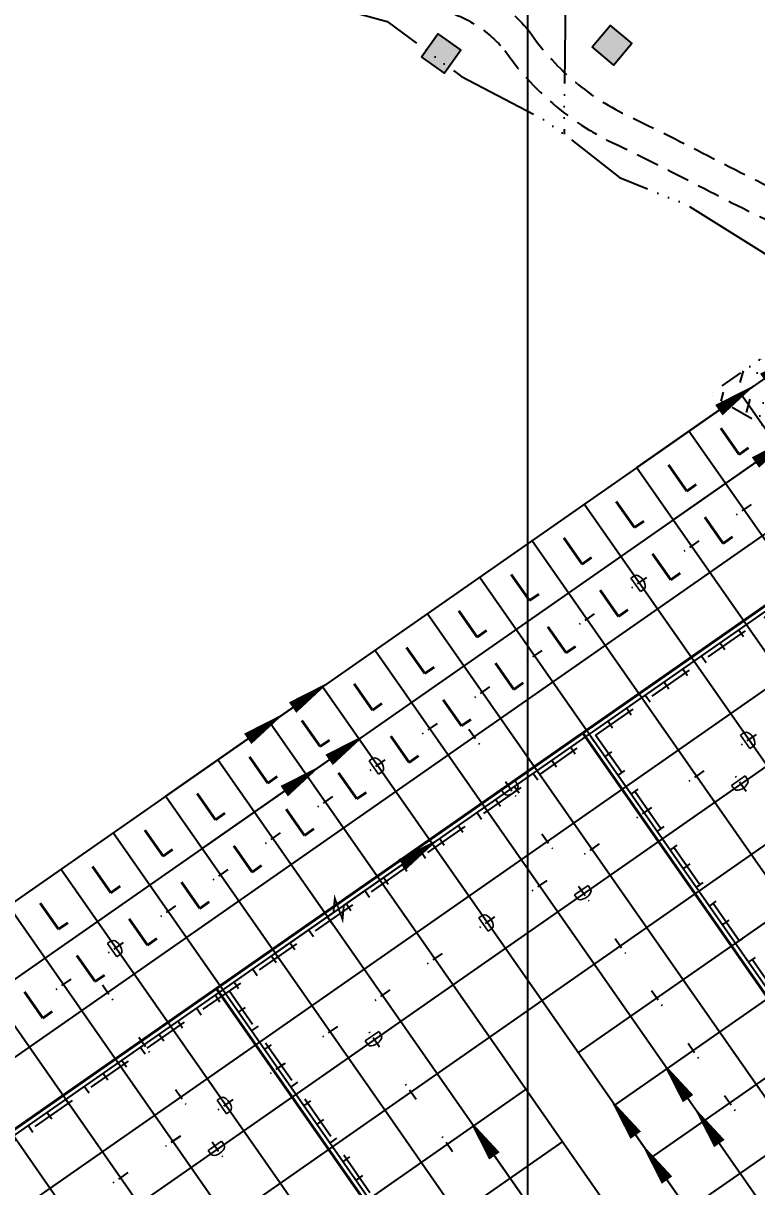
# Model space of a CAD drawing. Header units: inches. Extents: x 10131215 to 10153225, y 3476725 to 3491422.
# Drawn here: x 10141447 to 10142251, y 3480480 to 3481757 of the extents above; entities that cross this region are included whole.
import ezdxf
from ezdxf.enums import TextEntityAlignment as Align

# ---------------------------------------------------------------- set-up
doc = ezdxf.new("R2010")
doc.units = ezdxf.units.IN
doc.header["$LTSCALE"] = 100
doc.header["$MEASUREMENT"] = 0
for name, pattern in [('DASHED', [0.75, 0.5, -0.25]), ('DASHED2', [0.375, 0.25, -0.125]), ('DIVIDE2', [0.625, 0.25, -0.125, 0, -0.125, 0, -0.125]), ('HIDDEN2', [0.1875, 0.125, -0.0625]), ('STREAM', [1.5, 1, -0.125, 0, -0.125, 0, -0.125, 0, -0.125])]:
    doc.linetypes.add(name, pattern=pattern)
for name, color, linetype in [('BELTS-PROPOSED', 40, 'DASHED'), ('BUILDINGS', 7, 'CONTINUOUS'), ('GRID COORDINATES-VA SOUTH NAD27', 252, 'CONTINUOUS'), ('LEAVE BLOCKS-BLEEDER', 1, 'CONTINUOUS'), ('PROJECTIONS', 160, 'CONTINUOUS'), ('ROADS', 34, 'DASHED2'), ('STOPPINGS-MANDOORS-PROPOSED', 5, 'CONTINUOUS'), ('STOPPINGS-PROPOSED', 5, 'HIDDEN2'), ('SUBSIDENCE ZONES', 40, 'DIVIDE2'), ('TRACK-PROPOSED', 36, 'DASHED'), ('VENTILATION', 7, 'CONTINUOUS'), ('WATER-SURFACE', 140, 'STREAM')]:
    doc.layers.add(name, color=color, linetype=linetype)
doc.styles.add('CURT', font='SIMPLEX.shx', dxfattribs={"width": 0.6, "height": 18})

# ---------------------------------------------------------------- blocks, each defined once
blk = doc.blocks.new('RETURN ARROW')
at = {"layer": 'VENTILATION', "color": 1}
for points in [[(0, 220, 0, 14, 0), (0, 170, 14, 14, 0)], [(0, 160, 0, 14, 0), (0, 110, 14, 14, 0)]]:
    blk.add_lwpolyline(points, format="xyseb", dxfattribs=at)
at = {"layer": 'VENTILATION', "color": 1, "const_width": 2}
blk.add_lwpolyline([(0, 0), (0, 187)], dxfattribs=at)
blk = doc.blocks.new('BLEEDER ARROW-PROPOSED')
at = {"layer": 'VENTILATION', "color": 30}
for points in [[(0, 220, 0, 14, 0), (0, 170, 14, 14, 0)], [(0, 160, 0, 14, 0), (0, 110, 14, 14, 0)]]:
    blk.add_lwpolyline(points, format="xyseb", dxfattribs=at)
at = {"layer": 'VENTILATION', "color": 30, "linetype": 'HIDDEN2', "const_width": 2}
blk.add_lwpolyline([(0, 0), (0, 139.3)], dxfattribs=at)
blk = doc.blocks.new('ESCAPEWAY-PRIMARY')
at = {"layer": 'VENTILATION', "color": 3}
blk.add_lwpolyline([(0, 220, 0, 14, 0), (0, 170, 14, 14, 0)], format="xyseb", dxfattribs=at)
at = {"layer": 'VENTILATION', "color": 3, "const_width": 2}
blk.add_lwpolyline([(0, 0), (0, 187)], dxfattribs=at)
blk.add_lwpolyline([(-7, 85, 1), (7, 85, 1)], format="xyb", close=True, dxfattribs=at)
blk = doc.blocks.new('ESCAPEWAY-SECONDARY')
at = {"layer": 'VENTILATION', "color": 3}
blk.add_lwpolyline([(0, 220, 0, 14, 0), (0, 170, 14, 14, 0)], format="xyseb", dxfattribs=at)
at = {"layer": 'VENTILATION', "color": 3, "const_width": 2}
blk.add_lwpolyline([(0, 0), (0, 78.1), (-12, 88.2), (12, 81.8), (0, 91.9), (0, 187)], dxfattribs=at)

msp = doc.modelspace()

# ---------------------------------------------------------------- hatches: boundary and pattern name
at = {"layer": 'SUBSIDENCE ZONES'}
h = msp.add_hatch(dxfattribs=at)
h.set_pattern_fill('MUDST', color=256, scale=60.001711, angle=75, style=0)
h.set_pattern_definition([(75, (9482963.654, 3280861.716), (-6.7245078, 32.86099753), [15.00042775, -15.00042775, 0, -15.00042775, 0, -15.00042775])])
h.paths.add_polyline_path([(10142851.7, 3481243.8), (10142789.2, 3481200.2), (10143078.8, 3480785.2), (10142993.4, 3480823.8), (10142912.6, 3480854), (10142808.8, 3480899.8), (10142731.6, 3480955.2), (10142690.6, 3480990.2), (10142625.4, 3481058.9), (10142549.4, 3481119.2), (10142456.6, 3481194), (10142376.9, 3481262.7), (10142274.4, 3481306.1), (10142199.2, 3481349.4), (10142490.1, 3481552.4), (10142518.1, 3481540.1), (10142577.2, 3481506.3), (10142632.7, 3481453.2), (10142697.8, 3481391.7), (10142765.4, 3481332.7), (10142810, 3481292.9), (10142845, 3481253.1)])

# ---------------------------------------------------------------- linework, layer by layer
at = {"layer": 'BELTS-PROPOSED', "const_width": 3}
for points in [[(10142971.7, 3481614.2), (10140854.6, 3480136.7)], [(10142864.2, 3479825.8), (10142060.1, 3480978)], [(10142502.5, 3479488), (10141658.3, 3480697.6)]]:
    msp.add_lwpolyline(points, dxfattribs=at)
at = {"layer": 'BUILDINGS'}
for points in [[(10142070.3, 3481730.6), (10142090.3, 3481754.3), (10142113.9, 3481734.3), (10142094, 3481710.6)], [(10141883.3, 3481719.8), (10141901.2, 3481745.1), (10141926.5, 3481727.2), (10141908.6, 3481701.9)]]:
    msp.add_lwpolyline(points, close=True, dxfattribs=at)
for points in [[(10142090.3, 3481754.3), (10142113.9, 3481734.3), (10142070.3, 3481730.6), (10142094, 3481710.6)], [(10141901.2, 3481745.1), (10141926.5, 3481727.2), (10141883.3, 3481719.8), (10141908.6, 3481701.9)]]:
    msp.add_solid(points, dxfattribs=at)
at = {"layer": 'GRID COORDINATES-VA SOUTH NAD27'}
msp.add_line((10142000, 3476730), (10142000, 3490730), dxfattribs=at)
at = {"layer": 'PROJECTIONS'}
for p, q in [((10143157.9, 3481738), (10140689.4, 3480015.3)), ((10142750.6, 3481709.8), (10140569.2, 3480187.5)), ((10142790.6, 3481652.4), (10140609.3, 3480130.1)), ((10142830.7, 3481595), (10140649.3, 3480072.7)), ((10142910.8, 3481480.2), (10140729.5, 3479957.9)), ((10142950.9, 3481422.8), (10140769.5, 3479900.5)), ((10142991, 3481365.4), (10140809.6, 3479843.1)), ((10142474.3, 3481004.9), (10142233.9, 3481349.3)), ((10142416.9, 3480964.8), (10142176.5, 3481309.2)), ((10142359.5, 3480924.7), (10142119.1, 3481269.2)), ((10142302.1, 3480884.7), (10142061.7, 3481229.1)), ((10142244.7, 3480844.6), (10142004.3, 3481189)), ((10142187.3, 3480804.5), (10141946.9, 3481149)), ((10142129.9, 3480764.5), (10141889.5, 3481108.9)), ((10142072.5, 3480724.4), (10141832.1, 3481068.9)), ((10142015.1, 3480684.4), (10141774.7, 3481028.8)), ((10141957.7, 3480644.3), (10141717.3, 3480988.7)), ((10141900.3, 3480604.2), (10141659.9, 3480948.7)), ((10141842.9, 3480564.2), (10141602.5, 3480908.6)), ((10141785.5, 3480524.1), (10141545.1, 3480868.5)), ((10142055.1, 3480627), (10142399.6, 3480867.3)), ((10143045.9, 3479696.5), (10142244.7, 3480844.6)), ((10141728.1, 3480484.1), (10141487.7, 3480828.5)), ((10142095.2, 3480569.6), (10142439.6, 3480809.9)), ((10142988.5, 3479656.5), (10142187.3, 3480804.5)), ((10141670.6, 3480444), (10141430.3, 3480788.4)), ((10142931.1, 3479616.4), (10142129.9, 3480764.5)), ((10142135.3, 3480512.1), (10142479.7, 3480752.5)), ((10141613.2, 3480403.9), (10141372.9, 3480748.4)), ((10142873.7, 3479576.3), (10142072.5, 3480724.4)), ((10141555.8, 3480363.9), (10141315.5, 3480708.3)), ((10142175.3, 3480454.7), (10142519.8, 3480695.1)), ((10142816.3, 3479536.3), (10142015.1, 3480684.4)), ((10142799, 3479438.8), (10141957.7, 3480644.3)), ((10142741.6, 3479398.7), (10141900.3, 3480604.2)), ((10141653.3, 3480346.5), (10141997.7, 3480586.9)), ((10142684.2, 3479358.7), (10141842.9, 3480564.2)), ((10141693.4, 3480289.1), (10142037.8, 3480529.5)), ((10142626.8, 3479318.6), (10141785.5, 3480524.1)), ((10142569.4, 3479278.6), (10141728.1, 3480484.1))]:
    msp.add_line(p, q, dxfattribs=at)
at = {"layer": 'ROADS', "flags": 128}
for points in [[(10141665.5, 3481861.9), (10141919.6, 3481802.6, -0.146439), (10142001.6, 3481747.6, 1.056176)], [(10141663.3, 3481827.9), (10141909.6, 3481770.1, -0.144178), (10141974.6, 3481726.9, -0.146439)], [(10142001.6, 3481747.6, 0.13207), (10142107.6, 3481656.2, -0.007698), (10142203, 3481608.4, 0.010091), (10142299.8, 3481560.5, 0.000052), (10142489.3, 3481462.6, -0.064818), (10142643.7, 3481355.4, -0.033793), (10142738.1, 3481257.6, -0.01897), (10142791.7, 3481188.7, 0.092501), (10142867.1, 3481116.7, 0.022046), (10142975.4, 3481052.7, 0.048303), (10143086.3, 3481006.6, -0.009667), (10143203.6, 3480968.3, -0.164522), (10143298.8, 3480894.2, -0.017354), (10143329.1, 3480844.6, 0.057368), (10143400.8, 3480745.9, 0.098119), (10143487.9, 3480682.1, 0.082315), (10143554.3, 3480663.6, -0.003119), (10143667.6, 3480650.6, -0.080194), (10143861.7, 3480594.6, -0.035671), (10143977.8, 3480529.3, 0.03034)], [(10141974.6, 3481726.9, 0.130473), (10142092.9, 3481625.6, -0.007698), (10142187.4, 3481578.3, 0.010031), (10142284.8, 3481530, 0.000051), (10142473.7, 3481432.4, -0.064818), (10142620.9, 3481330.2, -0.033793), (10142712.1, 3481235.7, -0.01897), (10142764.2, 3481168.8, 0.092501), (10142848.6, 3481088.2, 0.022046), (10142959.4, 3481022.7, 0.048303), (10143076.4, 3480974.1, -0.009667), (10143192.5, 3480936.1, -0.164522), (10143270.5, 3480875.4, -0.017354), (10143299.5, 3480827.9, 0.057368), (10143375.9, 3480722.9, 0.098119), (10143473.6, 3480651.3, 0.082315), (10143550.6, 3480629.8, -0.003119), (10143663.5, 3480616.8, -0.080194), (10143847.3, 3480563.8, -0.037561), (10143964.8, 3480497.2, 0.03034), (10144134.7, 3480397.6, -0.014679), (10144332.8, 3480289.6, -0.007942), (10144421.7, 3480235.8, -0.030655), (10144565.1, 3480133.1, -0.024838), (10144653.3, 3480053.8, -0.031766), (10144781.7, 3479909, -0.022402), (10144825, 3479847.9, 4.911682)]]:
    msp.add_lwpolyline(points, format="xyb", dxfattribs=at)
at = {"layer": 'STOPPINGS-PROPOSED'}
for p, q in [((10142244.8, 3481228.8), (10142228.4, 3481217.4)), ((10142187.4, 3481188.8), (10142171, 3481177.3)), ((10142130, 3481148.7), (10142113.6, 3481137.3)), ((10142072.6, 3481108.7), (10142056.2, 3481097.2)), ((10142015.2, 3481068.6), (10141998.8, 3481057.1)), ((10141957.8, 3481028.5), (10141941.4, 3481017.1)), ((10141900.4, 3480988.5), (10141884, 3480977)), ((10141935.2, 3480982.3), (10141946.7, 3480965.9)), ((10142250.2, 3480976.5), (10142233.8, 3480965.1)), ((10141843, 3480948.4), (10141826.6, 3480937)), ((10142192.8, 3480936.4), (10142176.4, 3480925)), ((10142239.1, 3480913.8), (10142227.6, 3480930.2)), ((10141975.3, 3480924.9), (10141986.7, 3480908.5)), ((10141785.6, 3480908.3), (10141769.2, 3480896.9)), ((10142135.4, 3480896.4), (10142119, 3480884.9)), ((10141728.2, 3480868.3), (10141711.8, 3480856.8)), ((10142015.3, 3480867.5), (10142026.8, 3480851.1)), ((10142078, 3480856.3), (10142061.6, 3480844.9)), ((10141670.8, 3480828.2), (10141654.4, 3480816.8)), ((10142020.6, 3480816.3), (10142004.2, 3480804.8)), ((10142055.4, 3480810.1), (10142066.8, 3480793.7)), ((10141613.4, 3480788.2), (10141597, 3480776.7)), ((10141963.2, 3480776.2), (10141946.8, 3480764.7)), ((10142095.5, 3480752.7), (10142106.9, 3480736.3)), ((10141556, 3480748.1), (10141539.6, 3480736.7)), ((10141905.8, 3480736.1), (10141889.4, 3480724.7)), ((10141498.6, 3480708), (10141482.2, 3480696.6)), ((10141533.4, 3480701.8), (10141544.8, 3480685.4)), ((10141848.4, 3480696.1), (10141832, 3480684.6)), ((10142135.5, 3480695.3), (10142147, 3480678.9)), ((10141791, 3480656), (10141774.6, 3480644.6)), ((10141837.2, 3480633.4), (10141825.8, 3480649.8)), ((10141573.4, 3480644.4), (10141584.9, 3480628)), ((10142175.6, 3480637.8), (10142187, 3480621.4)), ((10141733.6, 3480615.9), (10141717.2, 3480604.5)), ((10141613.5, 3480587), (10141624.9, 3480570.6)), ((10141877.3, 3480576), (10141865.8, 3480592.4)), ((10141676.2, 3480575.9), (10141659.8, 3480564.4)), ((10142215.6, 3480580.4), (10142227.1, 3480564)), ((10141618.8, 3480535.8), (10141602.4, 3480524.4)), ((10141917.3, 3480518.6), (10141905.9, 3480535)), ((10141653.6, 3480529.6), (10141665, 3480513.2)), ((10141561.3, 3480495.8), (10141544.9, 3480484.3))]:
    msp.add_line(p, q, dxfattribs=at)
at = {"layer": 'SUBSIDENCE ZONES'}
msp.add_line((10142490.1, 3481552.4), (10142199.2, 3481349.4), dxfattribs=at)
at = {"layer": 'SUBSIDENCE ZONES', "flags": 128}
msp.add_lwpolyline([(10143078.8, 3480785.2), (10142993.4, 3480823.8), (10142912.6, 3480854), (10142808.8, 3480899.8), (10142731.6, 3480955.2), (10142690.6, 3480990.2), (10142625.4, 3481058.9), (10142549.4, 3481119.2), (10142456.6, 3481194), (10142376.9, 3481262.7), (10142274.4, 3481306.1), (10142199.2, 3481349.4)], dxfattribs=at)
at = {"layer": 'TRACK-PROPOSED'}
for p, q in [((10143037.7, 3481648), (10140868.6, 3480134.2)), ((10142231.7, 3481090.4), (10142236.3, 3481083.8)), ((10142211.2, 3481076.1), (10142215.8, 3481069.5)), ((10142190.7, 3481061.8), (10142195.3, 3481055.2)), ((10142170.2, 3481047.5), (10142174.8, 3481040.9)), ((10142149.7, 3481033.2), (10142154.3, 3481026.6)), ((10142129.2, 3481018.9), (10142133.8, 3481012.3)), ((10142108.7, 3481004.6), (10142113.3, 3480998)), ((10142088.2, 3480990.3), (10142092.8, 3480983.7)), ((10142067.7, 3480975.9), (10142072.3, 3480969.4)), ((10142832.4, 3479888.9), (10142074.1, 3480975.5)), ((10142047.2, 3480961.6), (10142051.8, 3480955.1)), ((10142091.7, 3480957.3), (10142085.1, 3480952.7)), ((10142026.7, 3480947.3), (10142031.2, 3480940.8)), ((10142006.2, 3480933), (10142010.7, 3480926.5)), ((10142106, 3480936.8), (10142099.4, 3480932.2)), ((10141985.7, 3480918.7), (10141990.2, 3480912.2)), ((10142120.3, 3480916.3), (10142113.7, 3480911.7)), ((10141965.2, 3480904.4), (10141969.7, 3480897.8)), ((10141944.7, 3480890.1), (10141949.2, 3480883.5)), ((10142134.6, 3480895.8), (10142128, 3480891.2)), ((10141924.2, 3480875.8), (10141928.7, 3480869.2)), ((10142148.9, 3480875.3), (10142142.3, 3480870.7)), ((10141903.7, 3480861.5), (10141908.2, 3480854.9)), ((10142163.2, 3480854.8), (10142156.6, 3480850.2)), ((10141883.2, 3480847.2), (10141887.7, 3480840.6)), ((10141862.7, 3480832.9), (10141867.2, 3480826.3)), ((10142177.5, 3480834.3), (10142170.9, 3480829.7)), ((10141842.2, 3480818.6), (10141846.7, 3480812)), ((10142191.8, 3480813.8), (10142185.2, 3480809.2)), ((10141821.7, 3480804.2), (10141826.2, 3480797.7)), ((10141801.2, 3480789.9), (10141805.7, 3480783.4)), ((10142206.1, 3480793.3), (10142199.6, 3480788.7)), ((10141780.7, 3480775.6), (10141785.2, 3480769.1)), ((10142220.4, 3480772.8), (10142213.9, 3480768.2)), ((10141760.1, 3480761.3), (10141764.7, 3480754.8)), ((10142234.7, 3480752.3), (10142228.2, 3480747.7)), ((10141739.6, 3480747), (10141744.2, 3480740.5)), ((10141719.1, 3480732.7), (10141723.7, 3480726.1)), ((10142249, 3480731.8), (10142242.5, 3480727.2)), ((10141698.6, 3480718.4), (10141703.2, 3480711.8)), ((10141678.1, 3480704.1), (10141682.7, 3480697.5)), ((10141657.6, 3480689.8), (10141662.2, 3480683.2)), ((10142470.6, 3479551.1), (10141672.2, 3480695.1)), ((10141637.1, 3480675.5), (10141641.7, 3480668.9)), ((10141689.8, 3480676.9), (10141683.3, 3480672.3)), ((10141616.6, 3480661.2), (10141621.2, 3480654.6)), ((10141704.1, 3480656.4), (10141697.6, 3480651.8)), ((10141596.1, 3480646.9), (10141600.7, 3480640.3)), ((10141718.4, 3480635.9), (10141711.9, 3480631.3)), ((10141575.6, 3480632.6), (10141580.2, 3480626)), ((10141555.1, 3480618.2), (10141559.7, 3480611.7)), ((10141732.7, 3480615.4), (10141726.2, 3480610.8)), ((10141534.6, 3480603.9), (10141539.2, 3480597.4)), ((10141514.1, 3480589.6), (10141518.7, 3480583.1)), ((10141747.1, 3480594.9), (10141740.5, 3480590.3)), ((10141493.6, 3480575.3), (10141498.2, 3480568.8)), ((10141761.4, 3480574.4), (10141754.8, 3480569.8)), ((10141473.1, 3480561), (10141477.7, 3480554.5)), ((10141452.6, 3480546.7), (10141457.2, 3480540.1)), ((10141775.7, 3480553.9), (10141769.1, 3480549.3)), ((10141790, 3480533.4), (10141783.4, 3480528.8)), ((10141804.3, 3480512.9), (10141797.7, 3480508.3)), ((10141818.6, 3480492.4), (10141812, 3480487.8))]:
    msp.add_line(p, q, dxfattribs=at)
at = {"layer": 'WATER-SURFACE', "flags": 128}
for points in [[(10140287, 3486440.5), (10140404.6, 3486317.9), (10140483.6, 3486217.8), (10140546, 3486173.8), (10140678.6, 3486050.3), (10140769.7, 3485984.5), (10140857.6, 3485949), (10140925.3, 3485909.7), (10141001.4, 3485844.8), (10141101.9, 3485688.3), (10141108.5, 3485632.7), (10141132.9, 3485541), (10141197.6, 3485371.6), (10141212.9, 3485295.5), (10141212.6, 3485210.3), (10141222.4, 3485124.5), (10141234.9, 3485083.7), (10141219.4, 3484834.1), (10141211.4, 3484784.5), (10141194.2, 3484750.5), (10141184.9, 3484680.9), (10141143.8, 3484583.2), (10141129.6, 3484513.9), (10141124.3, 3484429.1), (10141055.2, 3484283), (10141050.6, 3484128), (10140994, 3484021.2), (10140961, 3483893), (10140967.3, 3483832.5), (10140991.6, 3483740.7), (10141056.9, 3483581.3), (10141106.6, 3483493.1), (10141117.5, 3483427.3), (10141127.4, 3483382.8), (10141141.9, 3483335.5), (10141139.1, 3483290.6), (10141146.9, 3483255), (10141136.4, 3483165.5), (10141140.1, 3483145.2), (10141185.4, 3483067.2), (10141307.4, 3482934.4), (10141329, 3482797.7), (10141376.1, 3482749.7), (10141481.5, 3482673), (10141607.5, 3482605.1), (10141744.1, 3482546.5), (10141806.5, 3482502.5), (10141923.5, 3482450.2), (10141951.6, 3482418.3), (10141987.1, 3482346), (10142044.7, 3482061.8), (10142044.4, 3482056.8), (10142039.5, 3481635)], [(10137411.8, 3483426.8), (10137474.5, 3482981.9), (10137579.1, 3482649.7), (10137590.8, 3482433.4), (10137587.5, 3482378.5), (10137600, 3482337.7), (10137604.6, 3482332.4), (10137617.5, 3482296.5), (10137617.1, 3482291.5), (10137639.3, 3482245), (10137644, 3482239.7), (10137722.6, 3482134.6), (10137983.1, 3481973.1), (10138087.3, 3481876.4), (10138160.3, 3481841.8), (10138249.1, 3481821.3), (10138395.3, 3481837.3), (10138493.8, 3481891.3), (10138555.2, 3481912.5), (10138623.1, 3481958.4), (10138695.4, 3481994), (10138870.3, 3482068.4), (10138926.1, 3482080), (10138976, 3482076.9), (10139063.9, 3482041.3), (10139219.2, 3481961.5), (10139356.8, 3481917.9), (10139376.1, 3481906.7), (10139418.2, 3481859), (10139427, 3481838.4), (10139459.7, 3481801.3), (10139541.7, 3481751.1), (10139620.3, 3481726.2), (10139710.1, 3481720.6), (10139779, 3481701.3), (10139838.9, 3481697.6), (10139957.4, 3481670.2), (10140057.2, 3481664), (10140147.9, 3481673.4), (10140255.7, 3481716.8), (10140382.3, 3481739), (10140507, 3481731.3), (10140665.4, 3481701.4), (10140904.5, 3481681.5), (10141032, 3481718.7), (10141117.7, 3481728.4), (10141417, 3481790), (10141568.2, 3481805.7), (10141702.9, 3481797.4), (10141845.7, 3481758.4), (10141927.1, 3481698.3), (10142014.4, 3481652.7), (10142039.5, 3481635), (10142100.5, 3481587.3), (10142173.8, 3481557.7), (10142342.5, 3481452), (10142440.1, 3481410.8), (10142516.5, 3481351), (10142634.8, 3481238.4), (10142726.2, 3481177.6), (10142805.4, 3481082.5), (10142886.5, 3481017.3), (10142974.1, 3480976.8), (10143067.4, 3480946), (10143130.4, 3480912), (10143244.5, 3480814.7), (10143315, 3480740.2), (10143444.5, 3480647), (10143507.8, 3480618), (10143607.3, 3480600.6), (10143931.2, 3480501.5), (10143941.2, 3480500.9), (10144061.6, 3480423.3), (10144127.7, 3480359), (10144225.3, 3480317.9), (10144309.8, 3480227.4), (10144429.3, 3480134.8), (10144512.6, 3480024.4), (10144565.9, 3479996.1), (10144630.2, 3479982.1), (10144707.5, 3479937.2), (10144750.2, 3479899.5), (10144815.7, 3479825.2), (10144866, 3479747), (10144891.3, 3479670.2), (10144907.9, 3479453.7), (10145022.7, 3479286.2), (10145032.4, 3479280.6), (10145115.1, 3479240.4), (10145152.8, 3479203), (10145200.8, 3479170), (10145280.7, 3479084.8), (10145298.5, 3479048.7), (10145331.2, 3479011.5), (10145407, 3478941.7), (10145450.4, 3478914), (10145478.4, 3478882.1), (10145541.2, 3478763), (10145557.7, 3478706.9), (10145525.5, 3478428.2), (10145537.3, 3478377.4), (10145559.8, 3478335.9), (10145690.8, 3478187.5), (10145742.6, 3478134.2), (10145757.2, 3478128.2), (10146071.3, 3477863.2), (10146105.3, 3477846.1), (10146200.7, 3477770), (10146242.2, 3477712.3), (10146281.2, 3477614.7), (10146313.7, 3477572.6), (10146394.8, 3477507.4), (10146491.8, 3477456.3), (10146645.1, 3477426.7), (10146695.3, 3477428.6), (10147021.4, 3477518.7), (10147088.4, 3477549.6), (10147159.4, 3477565.2), (10147267.6, 3477613.6), (10147474.9, 3477645.9), (10147614.2, 3477632.2), (10147639.5, 3477635.7), (10147676.3, 3477663.4), (10147683.1, 3477693.1), (10147699.3, 3477712.1), (10147764.1, 3477708.1), (10147808.7, 3477700.3), (10147940.6, 3477647), (10147988.3, 3477609), (10148063.2, 3477524.2), (10148091.9, 3477502.4), (10148363.5, 3477360.2), (10148429.9, 3477301), (10148458.3, 3477274.2), (10148484.5, 3477212.4), (10148490.5, 3477146.9), (10148539.4, 3477048.7), (10148567.9, 3476941.7), (10148570.4, 3476901.4), (10148578, 3476867.3)]]:
    msp.add_lwpolyline(points, dxfattribs=at)

# ---------------------------------------------------------------- block references
at = {"layer": 'VENTILATION', "xscale": 1.000028516851045, "yscale": 1.000028516851045, "zscale": 1.000028516851045}
for name, p, rotation in [('BLEEDER ARROW-PROPOSED', (10142119.1, 3481269.2), 304.9107603076191), ('BLEEDER ARROW-PROPOSED', (10142159.2, 3481211.8), 304.9107603076191), ('RETURN ARROW', (10141602.5, 3480908.6), 304.9107603075983), ('RETURN ARROW', (10141642.5, 3480851.2), 304.9107603075983), ('ESCAPEWAY-SECONDARY', (10141722.7, 3480736.4), 304.9107603076033), ('RETURN ARROW', (10142272.8, 3480437.4), 34.91076030758607), ('RETURN ARROW', (10142215.4, 3480397.3), 34.91076030758607), ('ESCAPEWAY-PRIMARY', (10142060.5, 3480374.6), 34.9107603076209)]:
    msp.add_blockref(name, p, dxfattribs=dict(at, rotation=rotation))

# ---------------------------------------------------------------- texts
at = {"layer": 'LEAVE BLOCKS-BLEEDER', "style": 'CURT', "width": 0.7}
for p in [(10142225.3, 3481300.6), (10142167.9, 3481260.5), (10142110.5, 3481220.4), (10142207.9, 3481203.1), (10142053.1, 3481180.4), (10142150.5, 3481163), (10141995.6, 3481140.3), (10142093.1, 3481123), (10141938.2, 3481100.2), (10142035.7, 3481082.9), (10141880.8, 3481060.2), (10141978.3, 3481042.8), (10141823.4, 3481020.1), (10141920.9, 3481002.8), (10141766, 3480980.1), (10141863.5, 3480962.7), (10141708.6, 3480940), (10141806.1, 3480922.7), (10141651.2, 3480899.9), (10141748.7, 3480882.6), (10141593.8, 3480859.9), (10141691.3, 3480842.5), (10141536.4, 3480819.8), (10141633.9, 3480802.5), (10141479, 3480779.7), (10141576.5, 3480762.4), (10141519.1, 3480722.3), (10141461.7, 3480682.3)]:
    msp.add_text('L', height=35, rotation=34.9108, dxfattribs=at).set_placement(p, align=Align.MIDDLE)
at = {"layer": 'STOPPINGS-MANDOORS-PROPOSED', "style": 'CURT', "width": 0.9}
for rotation, p in [(34.9108, (10142121.8, 3481143)), (34.9108, (10142242, 3480970.8)), (34.9108, (10141834.8, 3480942.7)), (304.9108, (10142233.3, 3480922)), (304.9108, (10141981, 3480916.7)), (304.9108, (10142061.1, 3480801.9)), (34.9108, (10141955, 3480770.5)), (34.9108, (10141547.8, 3480742.4)), (304.9108, (10141831.5, 3480641.6)), (34.9108, (10141668, 3480570.2)), (304.9108, (10141659.3, 3480521.4))]:
    msp.add_text('D', height=18, rotation=rotation, dxfattribs=at).set_placement(p, align=Align.MIDDLE)

doc.saveas('drawing.dxf')
